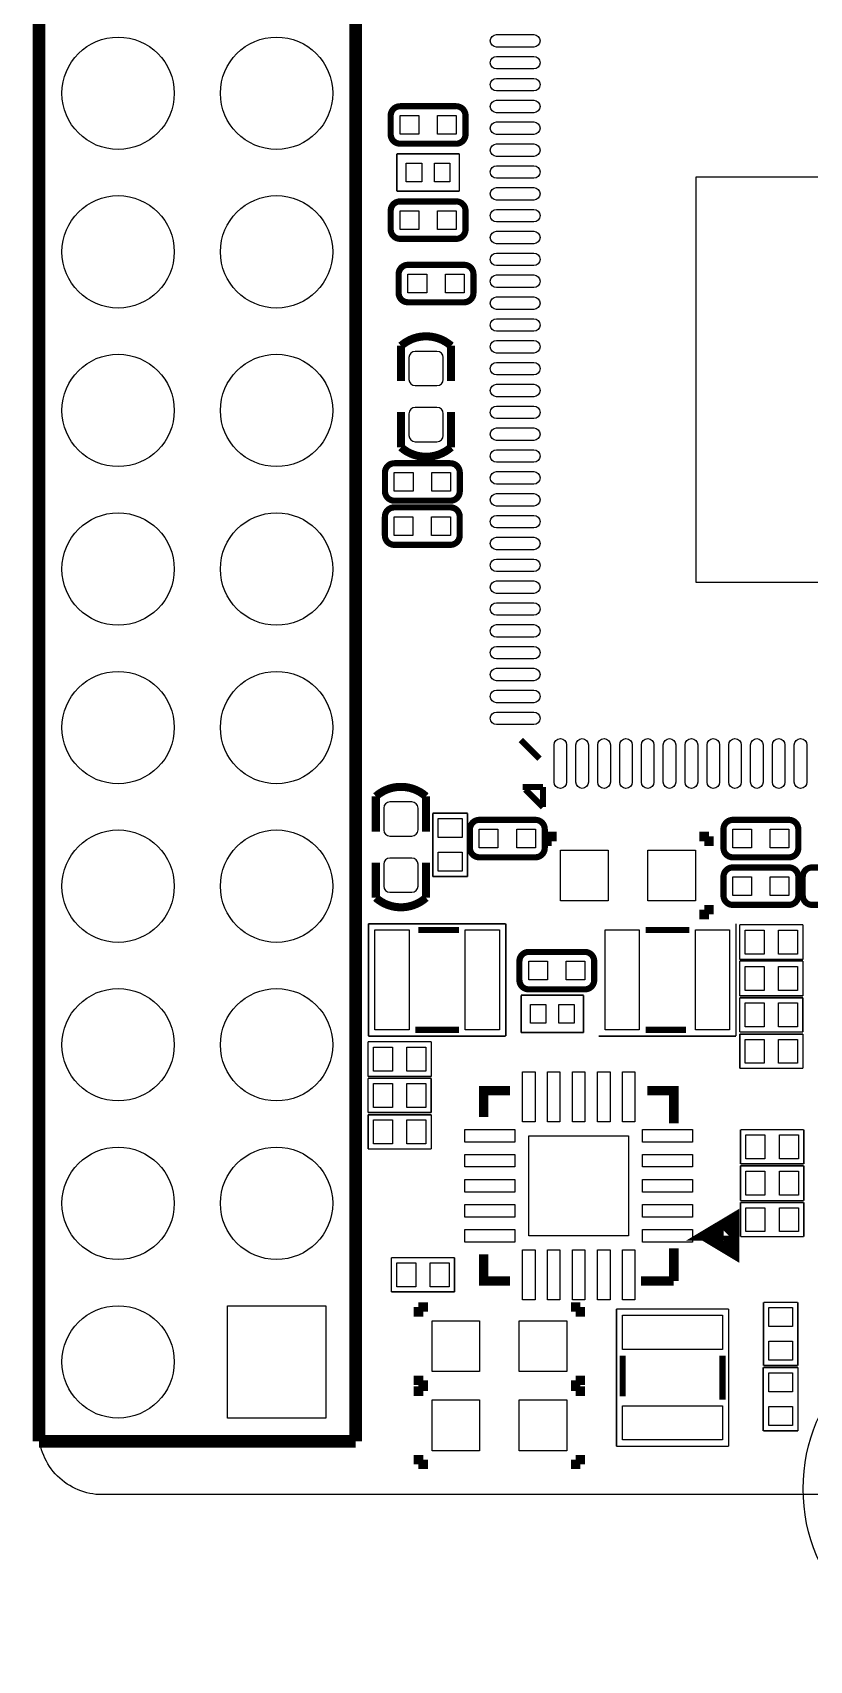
# Model space of a CAD drawing. Extents: x 269.8 to 300, y 285.8 to 329.5.
# Drawn here: x 269.76 to 282.21, y 285.79 to 311.87 of the extents above; entities that cross this region are included whole.
import ezdxf

# ---------------------------------------------------------------- set-up
doc = ezdxf.new("R2010")
doc.units = 0
for name, color, linetype in [('BG_OUTLINE', 5, 'CONTINUOUS'), ('PG_SILKSCREEN_TOP', 254, 'CONTINUOUS'), ('PIN_TOP', 12, 'CONTINUOUS')]:
    doc.layers.add(name, color=color, linetype=linetype)

msp = doc.modelspace()

# ---------------------------------------------------------------- linework, layer by layer
at = {"layer": 'BG_OUTLINE'}
msp.add_lwpolyline([(299.858938, 327.433686), (299.858938, 289.465766, -0.414214), (298.842938, 288.449766), (270.874998, 288.449766, -0.414214), (269.858998, 289.465766), (269.858998, 327.433686, -0.414214), (270.874998, 328.449686), (298.842938, 328.449686, -0.414214)], format="xyb", close=True, dxfattribs=at)
at = {"layer": 'PG_SILKSCREEN_TOP'}
for points, const_width in [([(269.858998, 289.306), (269.858998, 327.406)], 0.2032), ([(274.938998, 302.006), (274.938998, 327.406)], 0.2032), ([(275.59762, 309.92572), (276.59838, 309.92572)], 0.0254), ([(275.59762, 309.32628), (275.59762, 309.92572)], 0.0254), ([(276.59838, 309.92572), (276.59838, 309.32628)], 0.0254), ([(276.59838, 309.32628), (275.59762, 309.32628)], 0.0254), ([(276.4663, 306.850796), (276.4663, 306.286916)], 0.12954), ([(276.4663, 305.225196), (276.4663, 305.789076)], 0.12954), ([(274.938998, 289.306), (274.938998, 302.006)], 0.2032), ([(277.88235, 300.23943), (277.58517, 300.53661)], 0.09906), ([(276.063202, 299.63491), (276.063202, 299.070776)], 0.12954), ([(277.9395, 299.78477), (277.616158, 299.78477)], 0.09906), ([(277.65756, 299.743368), (277.9395, 299.461428)], 0.09906), ([(277.9395, 299.461428), (277.9395, 299.78477)], 0.09906), ([(276.17166, 299.364908), (276.73046, 299.364908)], 0.0254), ([(276.17166, 298.348908), (276.17166, 299.364908)], 0.0254), ([(276.73046, 299.364908), (276.73046, 298.348908)], 0.0254), ([(278.004016, 298.992798), (278.004016, 298.840398)], 0.1524), ([(278.156416, 298.992798), (278.004016, 298.992798)], 0.1524), ([(280.447496, 298.992798), (280.599896, 298.992798)], 0.1524), ([(280.599896, 298.992798), (280.599896, 298.840398)], 0.1524), ([(276.063202, 298.00931), (276.063202, 298.57319)], 0.12954), ([(276.73046, 298.348908), (276.17166, 298.348908)], 0.0254), ([(280.447496, 297.743118), (280.599896, 297.743118)], 0.1524), ([(280.599896, 297.743118), (280.599896, 297.895518)], 0.1524), ([(275.142198, 297.593258), (277.341838, 297.593258)], 0.0254), ([(275.142198, 295.794938), (275.142198, 297.593258)], 0.0254), ([(275.942298, 297.494198), (276.592538, 297.494198)], 0.09906), ([(277.341838, 297.593258), (277.341838, 295.794938)], 0.0254), ([(279.582372, 297.494198), (280.283666, 297.494198)], 0.09906), ([(281.032966, 297.593004), (281.032966, 295.794684)], 0.0254), ([(281.091132, 297.579288), (282.107132, 297.579288)], 0.0254), ([(281.091132, 297.020488), (281.091132, 297.579288)], 0.0254), ([(282.107132, 297.579288), (282.107132, 297.020488)], 0.0254), ([(282.107132, 297.020488), (281.091132, 297.020488)], 0.0254), ([(281.091132, 296.996866), (282.107132, 296.996866)], 0.0254), ([(281.091132, 296.438066), (281.091132, 296.996866)], 0.0254), ([(282.107132, 296.996866), (282.107132, 296.438066)], 0.0254), ([(277.588726, 295.85031), (277.588726, 296.44975)], 0.0254), ([(277.588726, 296.44975), (278.589486, 296.44975)], 0.0254), ([(278.589486, 296.44975), (278.589486, 295.85031)], 0.0254), ([(282.107132, 296.438066), (281.091132, 296.438066)], 0.0254), ([(281.091132, 296.40911), (282.104338, 296.40911)], 0.0254), ([(281.091132, 295.86047), (281.091132, 296.40911)], 0.0254), ([(282.104338, 296.40911), (282.104338, 295.86047)], 0.0254), ([(276.592538, 295.893998), (275.891498, 295.893998)], 0.09906), ([(280.232866, 295.893998), (279.582372, 295.893998)], 0.09906), ([(275.13407, 295.705276), (276.15007, 295.705276)], 0.0254), ([(275.13407, 295.146476), (275.13407, 295.705276)], 0.0254), ([(277.341838, 295.794938), (275.142198, 295.794938)], 0.0254), ([(276.15007, 295.705276), (276.15007, 295.146476)], 0.0254), ([(278.589486, 295.85031), (277.588726, 295.85031)], 0.0254), ([(281.032966, 295.794684), (278.833072, 295.794684)], 0.0254), ([(282.104338, 295.86047), (281.091132, 295.86047)], 0.0254), ([(281.093672, 295.826434), (282.107132, 295.826434)], 0.0254), ([(281.093672, 295.277794), (281.093672, 295.826434)], 0.0254), ([(282.107132, 295.826434), (282.107132, 295.277794)], 0.0254), ([(276.15007, 295.146476), (275.13407, 295.146476)], 0.0254), ([(282.107132, 295.277794), (281.093672, 295.277794)], 0.0254), ([(275.13407, 295.117774), (276.14753, 295.117774)], 0.0254), ([(275.13407, 294.569134), (275.13407, 295.117774)], 0.0254), ([(276.14753, 295.117774), (276.14753, 294.569134)], 0.0254), ([(277.412196, 294.920924), (276.988016, 294.920924), (276.988016, 294.496744)], 0.1524), ([(280.036016, 294.397684), (280.036016, 294.920924), (279.611836, 294.920924)], 0.1524), ([(276.14753, 294.569134), (275.13407, 294.569134)], 0.0254), ([(275.13661, 294.535098), (276.15007, 294.535098)], 0.0254), ([(275.13661, 293.986458), (275.13661, 294.535098)], 0.0254), ([(276.15007, 294.535098), (276.15007, 293.986458)], 0.0254), ([(281.106372, 294.295322), (282.120086, 294.295322)], 0.0254), ([(281.106372, 293.746682), (281.106372, 294.295322)], 0.0254), ([(282.120086, 294.295322), (282.120086, 293.746682)], 0.0254), ([(276.15007, 293.986458), (275.13661, 293.986458)], 0.0254), ([(281.104086, 293.717726), (282.120086, 293.717726)], 0.0254), ([(281.104086, 293.158926), (281.104086, 293.717726)], 0.0254), ([(282.120086, 293.746682), (281.106372, 293.746682)], 0.0254), ([(282.120086, 293.717726), (282.120086, 293.158926)], 0.0254), ([(282.120086, 293.158926), (281.104086, 293.158926)], 0.0254), ([(281.106372, 293.130224), (282.120086, 293.130224)], 0.0254), ([(281.106372, 292.581584), (281.106372, 293.130224)], 0.0254), ([(282.120086, 293.130224), (282.120086, 292.581584)], 0.0254), ([(280.510996, 292.596824), (281.011376, 292.297104), (281.011376, 292.896544), (280.510996, 292.596824), (280.912316, 292.596824), (280.912316, 292.695884), (280.813256, 292.596824), (280.912316, 292.497764), (280.912316, 292.596824)], 0.1524), ([(282.120086, 292.581584), (281.106372, 292.581584)], 0.0254), ([(276.988016, 292.297104), (276.988016, 291.872924), (277.412196, 291.872924)], 0.1524), ([(280.036016, 291.872924), (280.036016, 292.396164)], 0.1524), ([(275.507958, 292.245288), (276.521418, 292.245288)], 0.0254), ([(275.507958, 291.696648), (275.507958, 292.245288)], 0.0254), ([(276.521418, 292.245288), (276.521418, 291.696648)], 0.0254), ([(279.512776, 291.872924), (280.036016, 291.872924)], 0.1524), ([(276.521418, 291.696648), (275.507958, 291.696648)], 0.0254), ([(275.943314, 291.45484), (275.943314, 291.30244)], 0.1524), ([(276.095714, 291.45484), (275.943314, 291.45484)], 0.1524), ([(278.38654, 291.45484), (278.53894, 291.45484)], 0.1524), ([(278.53894, 291.45484), (278.53894, 291.30244)], 0.1524), ([(281.474672, 290.517072), (281.474672, 291.530532)], 0.0254), ([(281.474672, 291.530532), (282.023312, 291.530532)], 0.0254), ([(282.023312, 291.530532), (282.023312, 290.517072)], 0.0254), ([(279.11679, 291.423852), (280.91511, 291.423852)], 0.0254), ([(279.11679, 289.224212), (279.11679, 291.423852)], 0.0254), ([(280.91511, 291.423852), (280.91511, 289.224212)], 0.0254), ([(279.21585, 290.024312), (279.21585, 290.674552)], 0.09906), ([(280.81605, 290.674552), (280.81605, 289.973512)], 0.09906), ([(281.468576, 290.4871), (282.027376, 290.4871)], 0.0254), ([(281.468576, 289.4711), (281.468576, 290.4871)], 0.0254), ([(282.023312, 290.517072), (281.474672, 290.517072)], 0.0254), ([(282.027376, 290.4871), (282.027376, 289.4711)], 0.0254), ([(275.94306, 290.18484), (275.94306, 290.03244)], 0.1524), ([(276.09546, 290.18484), (275.94306, 290.18484)], 0.1524), ([(275.943314, 290.20516), (275.943314, 290.35756)], 0.1524), ([(276.095714, 290.20516), (275.943314, 290.20516)], 0.1524), ([(278.38654, 290.20516), (278.53894, 290.20516)], 0.1524), ([(278.38654, 290.18484), (278.53894, 290.18484)], 0.1524), ([(278.53894, 290.20516), (278.53894, 290.35756)], 0.1524), ([(278.53894, 290.18484), (278.53894, 290.03244)], 0.1524), ([(282.027376, 289.4711), (281.468576, 289.4711)], 0.0254), ([(274.938998, 289.306), (269.858998, 289.306)], 0.2032), ([(275.94306, 288.93516), (275.94306, 289.08756)], 0.1524), ([(278.53894, 288.93516), (278.53894, 289.08756)], 0.1524), ([(280.91511, 289.224212), (279.11679, 289.224212)], 0.0254), ([(276.09546, 288.93516), (275.94306, 288.93516)], 0.1524), ([(278.38654, 288.93516), (278.53894, 288.93516)], 0.1524)]:
    msp.add_lwpolyline(points, dxfattribs=dict(at, const_width=const_width))
for points, const_width in [([(276.54758, 310.68772), (275.64842, 310.68772, 0.414723), (275.49856, 310.53786), (275.49856, 310.23814, 0.414713), (275.64842, 310.08828), (276.54758, 310.08828, 0.414799), (276.69744, 310.23814), (276.69744, 310.53786, 0.414809), (276.54758, 310.68772)], 0.09906), ([(276.54758, 309.16372), (275.64842, 309.16372, 0.414724), (275.49856, 309.01386), (275.49856, 308.71414, 0.414777), (275.64842, 308.56428), (276.54758, 308.56428, 0.414791), (276.69744, 308.71414), (276.69744, 309.01386, 0.414771), (276.54758, 309.16372)], 0.09906), ([(276.67458, 308.14772), (275.77542, 308.14772, 0.414717), (275.62556, 307.99786), (275.62556, 307.69814, 0.414793), (275.77542, 307.54828), (276.67458, 307.54828, 0.414805), (276.82444, 307.69814), (276.82444, 307.99786, 0.414729), (276.67458, 308.14772)], 0.09906), ([(275.66366, 306.286916), (275.66366, 306.850796, -0.378838), (276.4663, 306.850796)], 0.12954), ([(275.66366, 305.789076), (275.66366, 305.225196, 0.378851), (276.4663, 305.225196)], 0.12954), ([(276.455632, 304.969672), (275.556472, 304.969672, 0.414839), (275.406612, 304.819812), (275.406612, 304.520092, 0.414818), (275.556472, 304.370232), (276.455632, 304.370232, 0.414683), (276.605492, 304.520092), (276.605492, 304.819812, 0.414703), (276.455632, 304.969672)], 0.09906), ([(276.454616, 304.26279), (275.555456, 304.26279, 0.415188), (275.405596, 304.112676), (275.405596, 303.81321, 0.41517), (275.555456, 303.663096), (276.454616, 303.663096, 0.414971), (276.604476, 303.81321), (276.604476, 304.112676, 0.415015), (276.454616, 304.26279)], 0.09906), ([(275.260562, 299.070776), (275.260562, 299.63491, -0.378799), (276.063202, 299.63491)], 0.12954), ([(277.817834, 299.25772), (276.91842, 299.25772, 0.414748), (276.76856, 299.10786), (276.76856, 298.80814, 0.414485), (276.91842, 298.65828), (277.817834, 298.65828, 0.414277), (277.96744, 298.80814), (277.96744, 299.10786, 0.414454), (277.817834, 299.25772)], 0.09906), ([(280.98242, 298.65828), (281.88158, 298.65828, 0.414738), (282.03144, 298.80814), (282.03144, 299.10786, 0.41478), (281.88158, 299.25772), (280.98242, 299.25772, 0.41475), (280.83256, 299.10786), (280.83256, 298.80814, 0.414742), (280.98242, 298.65828)], 0.09906), ([(275.260562, 298.57319), (275.260562, 298.00931, 0.378891), (276.063202, 298.00931)], 0.12954), ([(280.98242, 297.89628), (281.88158, 297.89628, 0.414818), (282.03144, 298.04614), (282.03144, 298.34586, 0.414816), (281.88158, 298.49572), (280.98242, 298.49572, 0.414704), (280.83256, 298.34586), (280.83256, 298.04614, 0.414706), (280.98242, 297.89628)], 0.09906), ([(283.15158, 298.49572), (282.25242, 298.49572, 0.414697), (282.10256, 298.34586), (282.10256, 298.04614, 0.414795), (282.25242, 297.89628), (283.15158, 297.89628, 0.414772), (283.30144, 298.04614), (283.30144, 298.34586, 0.414727), (283.15158, 298.49572)], 0.09906), ([(278.610314, 297.142662), (277.711154, 297.142662, 0.414502), (277.561294, 296.992802), (277.561294, 296.693082, 0.414711), (277.711154, 296.543222), (278.610314, 296.543222, 0.415126), (278.760174, 296.693082), (278.760174, 296.992802, 0.414811), (278.610314, 297.142662)], 0.09906)]:
    msp.add_lwpolyline(points, format="xyb", dxfattribs=dict(at, const_width=const_width))
at = {"layer": 'PIN_TOP'}
for points in [[(277.19401, 311.8358), (277.79345, 311.8358, -1), (277.79345, 311.63514), (277.19401, 311.63514, -1)], [(277.19401, 311.48528), (277.79345, 311.48528, -1), (277.79345, 311.28462), (277.19401, 311.28462, -1)], [(277.19401, 311.13476), (277.79345, 311.13476, -1), (277.79345, 310.9341), (277.19401, 310.9341, -1)], [(277.19401, 310.78424), (277.79345, 310.78424, -1), (277.79345, 310.58358), (277.19401, 310.58358, -1)], [(277.19401, 310.43626), (277.79345, 310.43626, -1), (277.79345, 310.2356), (277.19401, 310.2356, -1)], [(277.19401, 310.08574), (277.79345, 310.08574, -1), (277.79345, 309.88508), (277.19401, 309.88508, -1)], [(277.19401, 309.73522), (277.79345, 309.73522, -1), (277.79345, 309.53456), (277.19401, 309.53456, -1)], [(277.19401, 309.3847), (277.79345, 309.3847, -1), (277.79345, 309.18404), (277.19401, 309.18404, -1)], [(277.19401, 309.03672), (277.79345, 309.03672, -1), (277.79345, 308.83606), (277.19401, 308.83606, -1)], [(277.19401, 308.6862), (277.79345, 308.6862, -1), (277.79345, 308.48554), (277.19401, 308.48554, -1)], [(277.19401, 308.33568), (277.79345, 308.33568, -1), (277.79345, 308.13502), (277.19401, 308.13502, -1)], [(277.19401, 307.98516), (277.79345, 307.98516, -1), (277.79345, 307.7845), (277.19401, 307.7845, -1)], [(277.19401, 307.63464), (277.79345, 307.63464, -1), (277.79345, 307.43398), (277.19401, 307.43398, -1)], [(277.19401, 307.28412), (277.79345, 307.28412, -1), (277.79345, 307.08346), (277.19401, 307.08346, -1)], [(277.19401, 306.93614), (277.79345, 306.93614, -1), (277.79345, 306.73548), (277.19401, 306.73548, -1)], [(276.24024, 306.761896), (275.88972, 306.761896, 0.412716), (275.79066, 306.662836), (275.79066, 306.312316, 0.412716), (275.88972, 306.213256), (276.24024, 306.213256, 0.412716), (276.3393, 306.312316), (276.3393, 306.662836, 0.412716)], [(277.19401, 306.58562), (277.79345, 306.58562, -1), (277.79345, 306.38496), (277.19401, 306.38496, -1)], [(277.19401, 306.2351), (277.79345, 306.2351, -1), (277.79345, 306.03444), (277.19401, 306.03444, -1)], [(276.24024, 305.862736), (275.88972, 305.862736, 0.412716), (275.79066, 305.763676), (275.79066, 305.413156, 0.412716), (275.88972, 305.314096), (276.24024, 305.314096, 0.412716), (276.3393, 305.413156), (276.3393, 305.763676, 0.412716)], [(277.19401, 305.88458), (277.79345, 305.88458, -1), (277.79345, 305.68392), (277.19401, 305.68392, -1)], [(277.19401, 305.5366), (277.79345, 305.5366, -1), (277.79345, 305.33594), (277.19401, 305.33594, -1)], [(277.19401, 305.18608), (277.79345, 305.18608, -1), (277.79345, 304.98542), (277.19401, 304.98542, -1)], [(277.19401, 304.83556), (277.79345, 304.83556, -1), (277.79345, 304.6349), (277.19401, 304.6349, -1)], [(277.19401, 304.48504), (277.79345, 304.48504, -1), (277.79345, 304.28438), (277.19401, 304.28438, -1)], [(277.19401, 304.13452), (277.79345, 304.13452, -1), (277.79345, 303.93386), (277.19401, 303.93386, -1)], [(277.19401, 303.784), (277.79345, 303.784, -1), (277.79345, 303.58334), (277.19401, 303.58334, -1)], [(277.19401, 303.43602), (277.79345, 303.43602, -1), (277.79345, 303.23536), (277.19401, 303.23536, -1)], [(277.19401, 303.0855), (277.79345, 303.0855, -1), (277.79345, 302.88484), (277.19401, 302.88484, -1)], [(277.19401, 302.73498), (277.79345, 302.73498, -1), (277.79345, 302.53432), (277.19401, 302.53432, -1)], [(277.19401, 302.38446), (277.79345, 302.38446, -1), (277.79345, 302.1838), (277.19401, 302.1838, -1)], [(277.19401, 302.03648), (277.79345, 302.03648, -1), (277.79345, 301.83582), (277.19401, 301.83582, -1)], [(277.19401, 301.68596), (277.79345, 301.68596, -1), (277.79345, 301.4853), (277.19401, 301.4853, -1)], [(277.19401, 301.33544), (277.79345, 301.33544, -1), (277.79345, 301.13478), (277.19401, 301.13478, -1)], [(277.19401, 300.98492), (277.79345, 300.98492, -1), (277.79345, 300.78426), (277.19401, 300.78426, -1)], [(278.31796, 300.46041), (278.31796, 299.86097, -1), (278.1173, 299.86097), (278.1173, 300.46041, -1)], [(278.66848, 300.46041), (278.66848, 299.86097, -1), (278.46782, 299.86097), (278.46782, 300.46041, -1)], [(279.019, 300.46041), (279.019, 299.86097, -1), (278.81834, 299.86097), (278.81834, 300.46041, -1)], [(279.36952, 300.46041), (279.36952, 299.86097, -1), (279.16886, 299.86097), (279.16886, 300.46041, -1)], [(279.7175, 300.46041), (279.7175, 299.86097, -1), (279.51684, 299.86097), (279.51684, 300.46041, -1)], [(280.06802, 300.46041), (280.06802, 299.86097, -1), (279.86736, 299.86097), (279.86736, 300.46041, -1)], [(280.41854, 300.46041), (280.41854, 299.86097, -1), (280.21788, 299.86097), (280.21788, 300.46041, -1)], [(280.76906, 300.46041), (280.76906, 299.86097, -1), (280.5684, 299.86097), (280.5684, 300.46041, -1)], [(281.11704, 300.46041), (281.11704, 299.86097, -1), (280.91638, 299.86097), (280.91638, 300.46041, -1)], [(281.46756, 300.46041), (281.46756, 299.86097, -1), (281.2669, 299.86097), (281.2669, 300.46041, -1)], [(281.81808, 300.46041), (281.81808, 299.86097, -1), (281.61742, 299.86097), (281.61742, 300.46041, -1)], [(282.1686, 300.46041), (282.1686, 299.86097, -1), (281.96794, 299.86097), (281.96794, 300.46041, -1)], [(275.837396, 299.54601), (275.486876, 299.54601, 0.412716), (275.387816, 299.44695), (275.387816, 299.09643, 0.412716), (275.486876, 298.99737), (275.837396, 298.99737, 0.412716), (275.936456, 299.09643), (275.936456, 299.44695, 0.412716)], [(275.837396, 298.64685), (275.486876, 298.64685, 0.412716), (275.387816, 298.54779), (275.387816, 298.19727, 0.412716), (275.486876, 298.09821), (275.837396, 298.09821, 0.412716), (275.936456, 298.19727), (275.936456, 298.54779, 0.412716)]]:
    msp.add_lwpolyline(points, format="xyb", close=True, dxfattribs=at)
for points in [[(275.94814, 310.53786), (275.94814, 310.23814), (275.64842, 310.23814), (275.64842, 310.53786)], [(276.54758, 310.53786), (276.54758, 310.23814), (276.24786, 310.23814), (276.24786, 310.53786)], [(275.74748, 309.47614), (275.74748, 309.77586), (275.9964, 309.77586), (275.9964, 309.47614)], [(276.1996, 309.47614), (276.1996, 309.77586), (276.44852, 309.77586), (276.44852, 309.47614)], [(286.893, 303.0601), (280.39314, 303.0601), (280.39314, 309.55996), (286.893, 309.55996)], [(275.94814, 309.01386), (275.94814, 308.71414), (275.64842, 308.71414), (275.64842, 309.01386)], [(276.54758, 309.01386), (276.54758, 308.71414), (276.24786, 308.71414), (276.24786, 309.01386)], [(276.07514, 307.99786), (276.07514, 307.69814), (275.77542, 307.69814), (275.77542, 307.99786)], [(276.67458, 307.99786), (276.67458, 307.69814), (276.37486, 307.69814), (276.37486, 307.99786)], [(275.856192, 304.819812), (275.856192, 304.520092), (275.556472, 304.520092), (275.556472, 304.819812)], [(276.455632, 304.819812), (276.455632, 304.520092), (276.155912, 304.520092), (276.155912, 304.819812)], [(275.855176, 304.11293), (275.855176, 303.81321), (275.555456, 303.81321), (275.555456, 304.11293)], [(276.454616, 304.11293), (276.454616, 303.81321), (276.154896, 303.81321), (276.154896, 304.11293)], [(276.64156, 298.973748), (276.26056, 298.973748), (276.26056, 299.278548), (276.64156, 299.278548)], [(277.21814, 299.10786), (277.21814, 298.80814), (276.91842, 298.80814), (276.91842, 299.10786)], [(277.81758, 299.10786), (277.81758, 298.80814), (277.51786, 298.80814), (277.51786, 299.10786)], [(280.98242, 298.80814), (280.98242, 299.10786), (281.28214, 299.10786), (281.28214, 298.80814)], [(281.58186, 298.80814), (281.58186, 299.10786), (281.88158, 299.10786), (281.88158, 298.80814)], [(276.64156, 298.435268), (276.26056, 298.435268), (276.26056, 298.740068), (276.64156, 298.740068)], [(278.222456, 297.961558), (278.222456, 298.774358), (278.984456, 298.774358), (278.984456, 297.961558)], [(279.619456, 297.961558), (279.619456, 298.774358), (280.381456, 298.774358), (280.381456, 297.961558)], [(280.98242, 298.04614), (280.98242, 298.34586), (281.28214, 298.34586), (281.28214, 298.04614)], [(281.58186, 298.04614), (281.58186, 298.34586), (281.88158, 298.34586), (281.88158, 298.04614)], [(275.792438, 297.494198), (275.792438, 295.893998), (275.243798, 295.893998), (275.243798, 297.494198)], [(277.240238, 297.494198), (277.240238, 295.893998), (276.691598, 295.893998), (276.691598, 297.494198)], [(278.934672, 295.893998), (278.934672, 297.494198), (279.483312, 297.494198), (279.483312, 295.893998)], [(280.382472, 295.893998), (280.382472, 297.494198), (280.931112, 297.494198), (280.931112, 295.893998)], [(281.177492, 297.109388), (281.177492, 297.490388), (281.482292, 297.490388), (281.482292, 297.109388)], [(281.715972, 297.109388), (281.715972, 297.490388), (282.020772, 297.490388), (282.020772, 297.109388)], [(278.011128, 296.992802), (278.011128, 296.693082), (277.711408, 296.693082), (277.711408, 296.992802)], [(278.610568, 296.992802), (278.610568, 296.693082), (278.310848, 296.693082), (278.310848, 296.992802)], [(281.177492, 296.526966), (281.177492, 296.907966), (281.482292, 296.907966), (281.482292, 296.526966)], [(281.715972, 296.526966), (281.715972, 296.907966), (282.020772, 296.907966), (282.020772, 296.526966)], [(277.987506, 296.29989), (277.987506, 296.00017), (277.738586, 296.00017), (277.738586, 296.29989)], [(278.439626, 296.29989), (278.439626, 296.00017), (278.190706, 296.00017), (278.190706, 296.29989)], [(281.482292, 296.32529), (281.482292, 295.94429), (281.177492, 295.94429), (281.177492, 296.32529)], [(282.020772, 296.32529), (282.020772, 295.94429), (281.715972, 295.94429), (281.715972, 296.32529)], [(281.177492, 295.361614), (281.177492, 295.742614), (281.482292, 295.742614), (281.482292, 295.361614)], [(281.715972, 295.361614), (281.715972, 295.742614), (282.020772, 295.742614), (282.020772, 295.361614)], [(275.52523, 295.616376), (275.52523, 295.235376), (275.22043, 295.235376), (275.22043, 295.616376)], [(276.06371, 295.616376), (276.06371, 295.235376), (275.75891, 295.235376), (275.75891, 295.616376)], [(277.812246, 294.421814), (277.611586, 294.421814), (277.611586, 295.221914), (277.812246, 295.221914)], [(278.211026, 294.421814), (278.010366, 294.421814), (278.010366, 295.221914), (278.211026, 295.221914)], [(278.612346, 294.421814), (278.411686, 294.421814), (278.411686, 295.221914), (278.612346, 295.221914)], [(279.013666, 294.421814), (278.813006, 294.421814), (278.813006, 295.221914), (279.013666, 295.221914)], [(279.412446, 294.421814), (279.211786, 294.421814), (279.211786, 295.221914), (279.412446, 295.221914)], [(275.52523, 295.033954), (275.52523, 294.652954), (275.22043, 294.652954), (275.22043, 295.033954)], [(276.06371, 295.033954), (276.06371, 294.652954), (275.75891, 294.652954), (275.75891, 295.033954)], [(275.22043, 294.070278), (275.22043, 294.451278), (275.52523, 294.451278), (275.52523, 294.070278)], [(275.75891, 294.070278), (275.75891, 294.451278), (276.06371, 294.451278), (276.06371, 294.070278)], [(277.487126, 294.096694), (276.687026, 294.096694), (276.687026, 294.297354), (277.487126, 294.297354)], [(279.312116, 292.596824), (277.711916, 292.596824), (277.711916, 294.197024), (279.312116, 294.197024)], [(280.337006, 294.096694), (279.536906, 294.096694), (279.536906, 294.297354), (280.337006, 294.297354)], [(281.190446, 293.830502), (281.190446, 294.211502), (281.495246, 294.211502), (281.495246, 293.830502)], [(281.728926, 293.830502), (281.728926, 294.211502), (282.033726, 294.211502), (282.033726, 293.830502)], [(277.487126, 293.697914), (276.687026, 293.697914), (276.687026, 293.898574), (277.487126, 293.898574)], [(280.337006, 293.697914), (279.536906, 293.697914), (279.536906, 293.898574), (280.337006, 293.898574)], [(281.190446, 293.247826), (281.190446, 293.628826), (281.495246, 293.628826), (281.495246, 293.247826)], [(281.728926, 293.247826), (281.728926, 293.628826), (282.033726, 293.628826), (282.033726, 293.247826)], [(277.487126, 293.296594), (276.687026, 293.296594), (276.687026, 293.497254), (277.487126, 293.497254)], [(280.337006, 293.296594), (279.536906, 293.296594), (279.536906, 293.497254), (280.337006, 293.497254)], [(277.487126, 292.895274), (276.687026, 292.895274), (276.687026, 293.095934), (277.487126, 293.095934)], [(280.337006, 292.895274), (279.536906, 292.895274), (279.536906, 293.095934), (280.337006, 293.095934)], [(281.190446, 292.665404), (281.190446, 293.046404), (281.495246, 293.046404), (281.495246, 292.665404)], [(281.728926, 292.665404), (281.728926, 293.046404), (282.033726, 293.046404), (282.033726, 292.665404)], [(277.487126, 292.496494), (276.687026, 292.496494), (276.687026, 292.697154), (277.487126, 292.697154)], [(280.337006, 292.496494), (279.536906, 292.496494), (279.536906, 292.697154), (280.337006, 292.697154)], [(277.812246, 291.571934), (277.611586, 291.571934), (277.611586, 292.372034), (277.812246, 292.372034)], [(278.211026, 291.571934), (278.010366, 291.571934), (278.010366, 292.372034), (278.211026, 292.372034)], [(278.612346, 291.571934), (278.411686, 291.571934), (278.411686, 292.372034), (278.612346, 292.372034)], [(279.013666, 291.571934), (278.813006, 291.571934), (278.813006, 292.372034), (279.013666, 292.372034)], [(279.412446, 291.571934), (279.211786, 291.571934), (279.211786, 292.372034), (279.412446, 292.372034)], [(275.899118, 292.161468), (275.899118, 291.780468), (275.594318, 291.780468), (275.594318, 292.161468)], [(276.437598, 292.161468), (276.437598, 291.780468), (276.132798, 291.780468), (276.132798, 292.161468)], [(274.456398, 289.675951), (272.881598, 289.675951), (272.881598, 291.476049), (274.456398, 291.476049)], [(279.21585, 291.322252), (280.81605, 291.322252), (280.81605, 290.773612), (279.21585, 290.773612)], [(281.558492, 291.446712), (281.939492, 291.446712), (281.939492, 291.141912), (281.558492, 291.141912)], [(276.1615, 290.4236), (276.1615, 291.2364), (276.9235, 291.2364), (276.9235, 290.4236)], [(277.5585, 290.4236), (277.5585, 291.2364), (278.3205, 291.2364), (278.3205, 290.4236)], [(281.558492, 290.908232), (281.939492, 290.908232), (281.939492, 290.603432), (281.558492, 290.603432)], [(281.938476, 290.09594), (281.557476, 290.09594), (281.557476, 290.40074), (281.938476, 290.40074)], [(276.1615, 289.1536), (276.1615, 289.9664), (276.9235, 289.9664), (276.9235, 289.1536)], [(277.5585, 289.1536), (277.5585, 289.9664), (278.3205, 289.9664), (278.3205, 289.1536)], [(279.21585, 289.874452), (280.81605, 289.874452), (280.81605, 289.325812), (279.21585, 289.325812)], [(281.938476, 289.55746), (281.557476, 289.55746), (281.557476, 289.86226), (281.938476, 289.86226)]]:
    msp.add_lwpolyline(points, close=True, dxfattribs=at)
for centre, radius in [((271.128998, 310.896), 0.900049), ((273.668998, 310.896), 0.900049), ((271.128998, 308.356), 0.900049), ((273.668998, 308.356), 0.900049), ((271.128998, 305.816), 0.900049), ((273.668998, 305.816), 0.900049), ((271.128998, 303.276), 0.900049), ((273.668998, 303.276), 0.900049), ((271.128998, 300.736), 0.900049), ((273.668998, 300.736), 0.900049), ((271.128998, 298.196), 0.900049), ((273.668998, 298.196), 0.900049), ((271.128998, 295.656), 0.900049), ((273.668998, 295.656), 0.900049), ((271.128998, 293.116), 0.900049), ((273.668998, 293.116), 0.900049), ((271.128998, 290.576), 0.900049), ((284.858968, 288.544), 2.74955)]:
    msp.add_circle(centre, radius, dxfattribs=at)

doc.saveas('drawing.dxf')
